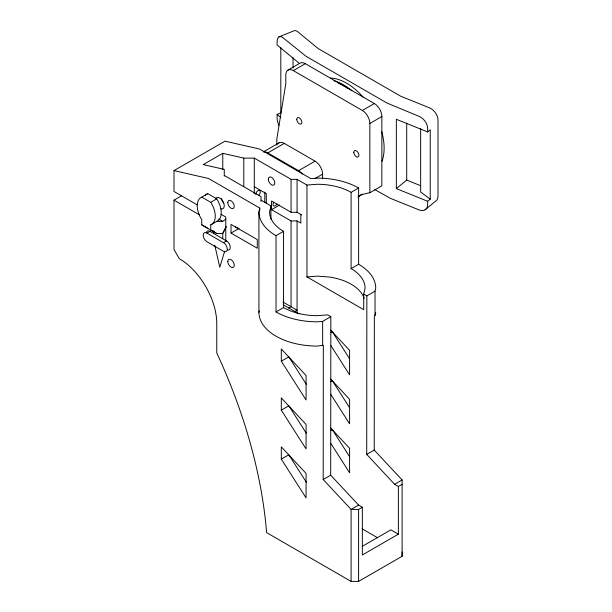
<?xml version="1.0" encoding="UTF-8"?>
<svg xmlns="http://www.w3.org/2000/svg" width="612" height="612" viewBox="0 0 612 612"><rect width="100%" height="100%" fill="white"/><g stroke="black" fill="none" stroke-linecap="round" stroke-linejoin="round"><path stroke-width="0.92" d="M181.726 195.542A5.309 3.06 -60 0 1 180.754 196.245L173.999 200.147L173.999 249.535L179.255 258.631A53.06 30.638 60 0 1 216.77 323.618L216.77 352.956A374.544 216.243 60 0 1 266.297 528.975L266.694 532.669L351.097 581.4L358.601 581.4L402.122 556.27L402.122 551.94M402.122 556.27L402.122 479.961L374.223 450.065L374.353 315.823L375.026 315.432L375.026 291.174L375.73 288.091A58.4 33.721 0 0 0 358.624 264.254L358.624 187.999A58.4 33.721 0 0 0 317.33 178.123L310.804 178.62L259.542 149.022L225.017 141.143L173.999 170.595L173.999 191.48L197.01 204.768M205.311 195.45A18.131 10.496 59.9 0 1 206.428 194.394L207.751 193.652L216.763 198.846L210.773 202.312A18.131 10.488 60 0 1 210.757 224.849L210.757 230.051L216.747 233.524L222.737 233.509L226.142 226.8M227.465 249.964A5.309 3.068 60 0 0 230.25 247.378A5.309 3.068 60 0 0 227.465 241.587L222.737 238.726L222.737 233.509L226.103 226.708M224.275 176.011L224.275 169.386L203.268 164.59L222.776 153.321L243.79 158.125L254.294 158.118L291.06 179.347L297.065 179.347L306.956 185.061L317.33 184.273A47.751 27.571 0 0 1 351.097 192.344L358.624 187.999M225.774 240.937L225.774 217.046L220.978 214.269M231.03 233.073L231.03 224.405L257.292 239.567L257.292 248.235L231.03 233.073L239.108 228.406M254.294 193.407L254.294 158.118M351.097 581.4L351.097 509.421L323.197 479.525L323.327 345.283L317.33 346.078A58.4 33.721 0 0 1 258.922 312.357L258.922 211.844L259.779 208.08L208.516 178.482L173.999 170.595M261.049 201.386L261.049 196.682L224.275 175.453M264.797 202.633L264.797 192.114M266.297 203.207L266.297 193.644L254.294 186.714M270.932 219.111L270.932 205.854L261.049 200.147M300.821 214.445L300.821 223.105L297.065 220.94L291.06 220.94L271.552 209.679L271.552 201.011L291.06 212.28L297.065 212.28L297.065 179.347M351.097 192.344L351.097 268.599A47.751 27.571 0 0 1 365.081 288.091L363.719 294.081L366.856 295.894L366.718 454.395L394.618 484.291L398.366 486.464L398.366 534.177L362.35 554.969L362.35 507.256L358.601 505.091L330.702 475.195L330.832 316.687L322.654 321.407L317.33 321.813A58.4 33.721 0 0 1 276.027 311.936L276.027 235.689A58.4 33.721 0 0 1 258.922 211.844M281.306 459.115L281.306 446.875L306.069 473.413L306.069 497.893L281.306 459.115L288.81 454.785L306.497 482.478M281.306 410.162L281.306 397.922L306.069 424.46L306.069 448.933L281.306 410.162L288.81 405.825L306.497 433.526M281.306 361.202L281.306 348.962L306.069 375.5L306.069 399.98L281.306 361.202L288.81 356.873L306.497 384.565M276.027 311.936L283.555 307.591L283.555 231.336A47.751 27.571 0 0 1 269.571 211.844L270.932 205.854M291.06 220.94L291.06 306.727L288.696 308.088M291.06 212.28L291.06 179.347M297.065 220.94L297.065 312.793M363.719 294.081L363.719 309.68L306.956 276.907L306.956 185.061M358.601 581.4L358.601 509.421L362.35 507.256M222.737 238.726L213.718 233.524L213.726 230.923M258.922 312.357L259.266 310.85M375.026 315.432L375.73 312.357M224.688 251.195L219.777 267.26L214.804 245.274M427.65 201.264L396.354 188.611L396.354 119.286L427.65 131.94L430.236 129.805L430.236 199.13L427.65 201.264L427.65 204.729A10.611 7.099 50.5 0 1 418.96 209.878L390.272 198.28L374.705 189.521M396.354 188.611L406.705 180.073L406.705 123.104M425.103 209.824L435.453 201.294A10.611 7.099 50.5 0 0 438.001 196.192L438.001 119.944A10.611 7.099 50.5 0 0 429.31 107.766L400.623 96.168L318.079 48.509L297.99 31.946A10.611 4.973 68 0 0 293.683 30.937L278.904 36.911M210.757 224.849L216.755 221.383L222.745 221.383L225.774 219.173M288.007 70.082L300.01 63.151A10.611 6.128 60 0 1 305.319 63.671L374.353 103.535A10.611 6.128 60 0 1 381.857 116.532L381.857 185.849L369.855 192.78A128.145 73.983 60 0 0 358.142 196.222M276.808 145.12L276.808 139.062L285.812 83.607L285.812 74.939A10.611 6.128 60 0 1 293.316 70.609L305.319 63.671M263.321 151.921L279.003 142.864M264.047 151.914A10.611 6.128 60 0 1 267.796 152.924L284.305 143.392L315.073 161.155A10.611 6.128 60 0 1 322.578 174.152L322.578 178.911M207.774 228.36L201.769 224.872L201.753 219.662A18.131 10.496 59.9 0 1 201.753 197.118L207.751 193.652M293.316 70.609L362.35 110.466L374.353 103.535M369.855 192.78L369.855 123.463L381.857 116.532M267.796 152.924L298.564 170.687L315.073 161.155M206.971 233.095L224.466 243.324A5.309 3.068 60 0 1 227.22 249.627A5.309 3.068 60 0 1 223.541 251.31L206.963 241.763A5.309 3.068 60 0 1 203.207 235.26A5.309 3.068 60 0 1 206.971 233.095L209.962 231.359L213.718 233.524M315.149 178.444L322.578 174.152M271.552 209.679L279.63 205.012M223.533 242.643L226.532 240.914M276.027 235.689L283.555 231.336M351.097 268.599L358.624 264.254M294.609 311.607L297.065 310.192L282.935 302.03M366.856 295.894L375.026 291.174M330.832 332.607L332.331 331.742L349.513 358.647M330.832 381.567L332.331 380.702L349.513 407.607M330.832 430.527L332.331 429.655L349.513 456.56M323.197 479.525L330.702 475.195M366.718 454.395L374.223 450.065M358.601 505.091L351.097 509.421L358.601 509.421M394.618 484.291L402.122 479.961M398.366 486.464L402.122 484.291M362.212 546.386L390.861 529.847L398.366 534.177M278.904 125.414A10.611 4.973 68 0 1 277.121 117.818L277.121 114.352L280.816 112.86L280.816 47.338M306.956 276.907L317.33 276.119L329.684 277.06A47.751 27.571 0 0 1 364.163 298.304M406.705 180.073L420.612 185.696M296.828 212.142L301.754 214.988M201.753 197.118L210.773 202.312M218.645 219.02L222.745 221.383M173.999 200.147L199.481 214.858M201.769 224.872L216.747 233.524M330.832 316.687L327.695 314.874L317.33 315.662A47.751 27.571 0 0 1 283.555 307.591M283.272 304.83L298.908 313.849M362.059 528.814L377.696 537.841M430.236 199.13L420.658 192.076L420.658 128.451M299.038 63.105L277.121 45.036L277.121 41.57A10.611 4.973 68 0 1 283.211 37.921L306.069 56.312L387.113 103.099L418.96 116.295A10.611 7.099 50.5 0 1 427.65 128.474L427.65 131.94M277.121 114.352L280.778 117.366M330.694 330.12L349.59 350.37L349.59 374.85L330.893 345.573M330.694 379.08L349.59 399.33L349.59 423.81L330.893 394.526M330.694 428.033L349.59 448.29L349.59 472.762L330.893 443.486M322.654 321.407L322.654 345.673M293.033 57.62L293.033 68.062M259.779 208.08L259.779 210.926M243.79 158.125L243.79 186.53M222.776 153.321L222.776 169.47M213.772 231.137L213.772 233.05M216.763 198.846A18.131 10.488 60 0 1 216.755 221.383M206.336 232.483A5.309 3.068 60 0 1 209.962 231.359M215.875 198.326A6.365 3.68 60 0 1 223.349 202.075A6.365 3.68 60 0 1 220.94 208.876M276.892 204.094A3.182 1.836 -60 0 1 273.709 205.938A3.182 1.836 -60 0 1 273.709 202.258M237.785 227.442A3.182 1.836 -60 0 1 235.612 226.769M255.793 194.517A3.182 1.836 -60 0 1 257.851 190.737A3.182 1.836 -60 0 1 260.261 191.48A3.182 1.836 -60 0 1 258.624 195.389M223.525 202.916A6.365 3.68 60 0 1 221.429 198.548M362.35 110.466A10.611 6.128 60 0 1 369.855 123.463M358.074 197.439A128.145 73.983 60 0 1 362.036 194.081M277.81 143.973A10.611 6.128 60 0 1 284.305 143.392M298.564 170.687A10.611 6.128 60 0 1 302.32 174.015M337.939 82.88A53.06 30.638 60 0 1 344.342 86.238M345.849 87.21A53.06 30.638 60 0 1 347.364 88.258M333.877 80.776A53.06 30.638 60 0 1 351.846 90.729M330.426 78.068A53.06 30.638 60 0 1 363.513 97.591M381.773 131.741A53.06 30.638 60 0 1 381.965 161.369M227.802 202.618A4.567 2.632 60 0 0 232.644 208.638A4.567 2.632 60 0 0 232.644 202.182A4.567 2.632 60 0 0 227.802 202.618M227.802 261.538A4.567 2.632 60 0 0 232.644 267.559A4.567 2.632 60 0 0 232.644 261.102A4.567 2.632 60 0 0 227.802 261.538M268.324 179.217A4.567 2.632 60 0 0 273.166 185.245A4.567 2.632 60 0 0 273.166 178.788A4.567 2.632 60 0 0 268.324 179.217M353.797 152.319A3.611 2.081 60 0 0 357.622 157.077A3.611 2.081 60 0 0 357.622 151.975A3.611 2.081 60 0 0 353.797 152.319M296.766 119.386A3.611 2.081 60 0 0 300.591 124.152A3.611 2.081 60 0 0 300.591 119.049A3.611 2.081 60 0 0 296.766 119.386"/></g></svg>
